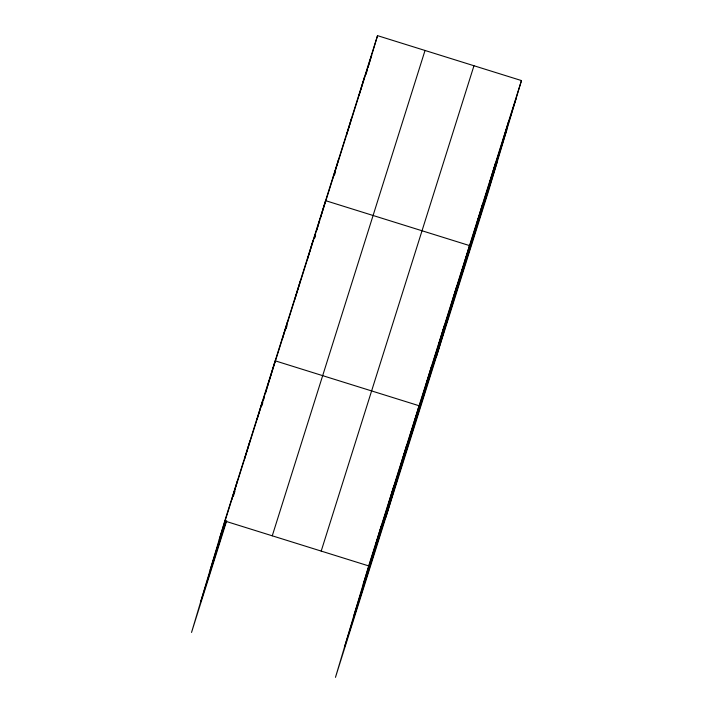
<?xml version="1.0" encoding="UTF-8"?>
<svg xmlns="http://www.w3.org/2000/svg" width="713" height="713" viewBox="0 0 713 713"><rect width="100%" height="100%" fill="white"/><g stroke="black" fill="none" stroke-linecap="round" stroke-linejoin="round"><path stroke-width="1.07" d="M521.461 80.569L368.692 565.908L335.466 677.35L488.236 192.011L521.461 80.569L377.534 35.65L224.764 520.989L191.539 632.431L226.698 520.74M231.877 499.367L237.367 480.945M249.969 440.901L244.479 459.332L319.763 220.139L316.741 230.344M257.081 419.289L262.571 400.866M263.275 400.733L264.193 397.667M265.414 393.576L266.938 388.46M267.544 386.41L275.173 360.823L419.101 405.75L385.885 517.192M282.286 339.21L287.776 320.788M294.888 299.166L300.378 280.744M307.49 259.131L312.989 240.709M314.602 237.509L315.52 234.434M333.078 177.84L338.577 159.409M346.375 135.559L351.562 118.153M359.049 95.328L364.548 76.906M365.938 74.535L367.462 69.419M368.068 67.378L371.731 55.097M372.034 54.072L377.534 35.65M375.804 544.295L381.295 525.864M388.407 504.251L393.897 485.829M401.009 464.216L406.499 445.785M426.214 384.129L431.713 365.707M438.816 344.094L444.315 325.663M451.427 304.05L456.917 285.628M436.294 357.026L469.519 245.584L325.591 200.665L320.092 219.087L346.063 136.584M477.015 222.759L482.505 204.337M490 181.503L495.49 163.081M502.986 140.247L508.476 121.825M219.265 539.411L244.14 460.384M346.402 135.523L371.705 55.133M210.121 570.106L225.709 520.579M233.338 496.346L234.996 491.079M261.858 405.733L262.856 402.569M286.073 328.809L287.063 325.654M314.611 238.151L315.609 234.978M334.584 174.685L335.582 171.512M200.692 601.736L225.896 521.649M272.259 535.811L425.028 50.471M321.198 551.087L473.967 65.748M363.202 584.33L515.971 99M354.049 615.025L506.818 129.695M344.62 646.655L497.389 161.316M224.764 520.989L368.692 565.908"/></g></svg>
